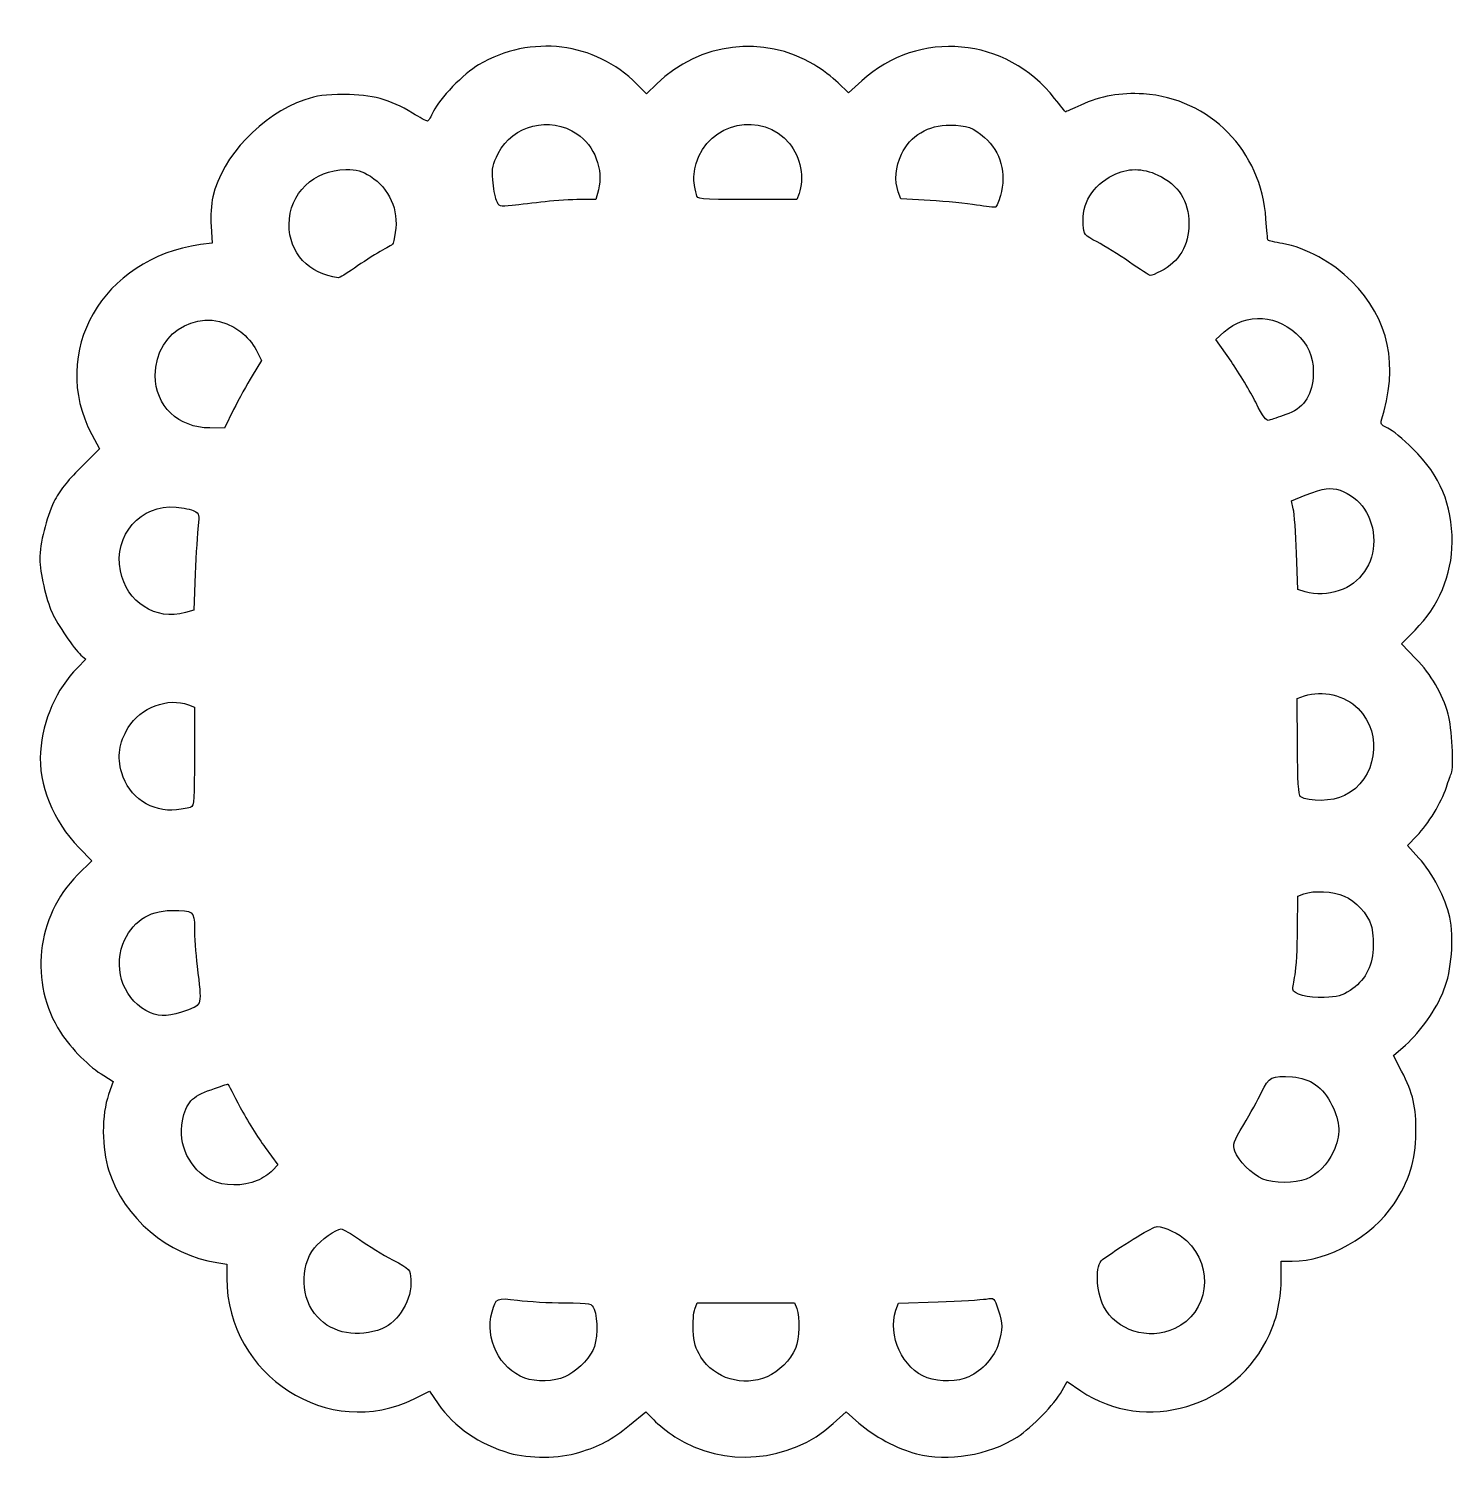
# Model space of a CAD drawing. Header units: centimetres. Extents: x -12.6 to 3.7, y -13.4 to 3.1.
import ezdxf

# ---------------------------------------------------------------- set-up
doc = ezdxf.new("R2010")
doc.units = ezdxf.units.CM
doc.header["$MEASUREMENT"] = 0
doc.layers.add('Layer 1', color=7, linetype='Continuous')

msp = doc.modelspace()

# ---------------------------------------------------------------- linework, layer by layer
at = {"layer": 'Layer 1'}
for points, knots in [([(-7.10979, -13.18746), (-7.4535, -13.08899), (-7.74235, -12.88904), (-7.9259, -12.62252), (-7.9259, -12.62252), (-7.9259, -12.62252), (-8.02645, -12.47653), (-8.02645, -12.47653), (-8.02645, -12.47653), (-8.02645, -12.47653), (-8.20201, -12.56486), (-8.20201, -12.56486), (-8.20201, -12.56486), (-9.17558, -13.05469), (-10.34725, -12.30106), (-10.35042, -11.18297), (-10.35042, -11.18297), (-10.35042, -11.18297), (-10.35088, -11.02099), (-10.35088, -11.02099), (-10.35088, -11.02099), (-10.35088, -11.02099), (-10.46333, -11.00365), (-10.46333, -11.00365), (-10.46333, -11.00365), (-11.03047, -10.91617), (-11.52536, -10.49588), (-11.70242, -9.95133), (-11.70242, -9.95133), (-11.78568, -9.69526), (-11.78701, -9.30442), (-11.70538, -9.07755), (-11.70538, -9.07755), (-11.70538, -9.07755), (-11.65115, -8.92681), (-11.65115, -8.92681), (-11.65115, -8.92681), (-11.65115, -8.92681), (-11.76169, -8.86122), (-11.76169, -8.86122), (-11.76169, -8.86122), (-11.92198, -8.7661), (-12.13523, -8.55184), (-12.25677, -8.3638), (-12.25677, -8.3638), (-12.62059, -7.80091), (-12.53783, -7.03706), (-12.06137, -6.56009), (-12.06137, -6.56009), (-12.06137, -6.56009), (-11.89869, -6.39725), (-11.89869, -6.39725), (-11.89869, -6.39725), (-11.89869, -6.39725), (-12.04421, -6.2485), (-12.04421, -6.2485), (-12.04421, -6.2485), (-12.34278, -5.94332), (-12.5139, -5.51863), (-12.48633, -5.15123), (-12.48633, -5.15123), (-12.45843, -4.77927), (-12.3058, -4.43082), (-12.06273, -4.18416), (-12.06273, -4.18416), (-12.06273, -4.18416), (-11.96772, -4.08773), (-11.96772, -4.08773), (-11.96772, -4.08773), (-11.96772, -4.08773), (-12.02233, -4.03864), (-12.02233, -4.03864), (-12.02233, -4.03864), (-12.10326, -3.96588), (-12.29222, -3.68918), (-12.35399, -3.55298), (-12.35399, -3.55298), (-12.42258, -3.40172), (-12.49414, -3.087), (-12.49354, -2.93921), (-12.49354, -2.93921), (-12.49281, -2.75677), (-12.42163, -2.46868), (-12.33142, -2.28298), (-12.33142, -2.28298), (-12.2724, -2.16148), (-12.18373, -2.04728), (-12.02937, -1.89396), (-12.02937, -1.89396), (-12.02937, -1.89396), (-11.81087, -1.67692), (-11.81087, -1.67692), (-11.81087, -1.67692), (-11.81087, -1.67692), (-11.89896, -1.51031), (-11.89896, -1.51031), (-11.89896, -1.51031), (-12.39512, -0.57191), (-11.77337, 0.51371), (-10.65263, 0.66589), (-10.65263, 0.66589), (-10.65263, 0.66589), (-10.51782, 0.6842), (-10.51782, 0.6842), (-10.51782, 0.6842), (-10.51782, 0.6842), (-10.53026, 0.87795), (-10.53026, 0.87795), (-10.53026, 0.87795), (-10.53726, 0.98709), (-10.52828, 1.13358), (-10.5097, 1.21337), (-10.5097, 1.21337), (-10.40069, 1.68147), (-9.95313, 2.1541), (-9.45633, 2.32576), (-9.45633, 2.32576), (-9.31513, 2.37455), (-9.22311, 2.38692), (-9.0015, 2.38692), (-9.0015, 2.38692), (-8.6848, 2.38692), (-8.48299, 2.33191), (-8.22108, 2.17419), (-8.22108, 2.17419), (-8.13746, 2.12384), (-8.06039, 2.08265), (-8.04982, 2.08265), (-8.04982, 2.08265), (-8.03924, 2.08265), (-8.00794, 2.13325), (-7.98026, 2.19509), (-7.98026, 2.19509), (-7.91829, 2.33357), (-7.62906, 2.63115), (-7.46249, 2.72782), (-7.46249, 2.72782), (-6.85852, 3.07834), (-6.13102, 2.98948), (-5.6477, 2.50617), (-5.6477, 2.50617), (-5.6477, 2.50617), (-5.53647, 2.39494), (-5.53647, 2.39494), (-5.53647, 2.39494), (-5.53647, 2.39494), (-5.41954, 2.50873), (-5.41954, 2.50873), (-5.41954, 2.50873), (-4.93138, 2.98376), (-4.19186, 3.07466), (-3.61723, 2.73026), (-3.61723, 2.73026), (-3.52992, 2.67793), (-3.4049, 2.58323), (-3.33942, 2.51981), (-3.33942, 2.51981), (-3.33942, 2.51981), (-3.22036, 2.40451), (-3.22036, 2.40451), (-3.22036, 2.40451), (-3.22036, 2.40451), (-3.06767, 2.54446), (-3.06767, 2.54446), (-3.06767, 2.54446), (-2.41742, 3.14046), (-1.40536, 3.04783), (-0.85734, 2.34215), (-0.85734, 2.34215), (-0.79171, 2.25763), (-0.73562, 2.18848), (-0.73269, 2.18848), (-0.73269, 2.18848), (-0.72976, 2.18848), (-0.65112, 2.22305), (-0.55794, 2.2653), (-0.55794, 2.2653), (-0.32704, 2.37), (-0.10099, 2.41033), (0.1608, 2.39355), (0.1608, 2.39355), (0.92304, 2.34468), (1.51545, 1.74025), (1.56556, 0.96029), (1.56556, 0.96029), (1.57385, 0.83123), (1.58492, 0.72136), (1.59016, 0.71613), (1.59016, 0.71613), (1.59539, 0.71089), (1.67007, 0.69393), (1.75612, 0.67843), (1.75612, 0.67843), (2.02573, 0.62987), (2.33067, 0.46325), (2.54841, 0.24551), (2.54841, 0.24551), (2.97925, -0.18533), (3.09204, -0.71886), (2.88771, -1.3595), (2.88771, -1.3595), (2.87839, -1.38874), (2.90134, -1.41287), (2.96225, -1.43786), (2.96225, -1.43786), (3.01066, -1.45772), (3.14101, -1.56445), (3.25192, -1.67503), (3.25192, -1.67503), (3.56623, -1.98842), (3.70153, -2.3109), (3.70077, -2.74479), (3.70077, -2.74479), (3.70011, -3.11768), (3.54516, -3.48503), (3.27529, -3.75349), (3.27529, -3.75349), (3.27529, -3.75349), (3.11917, -3.90879), (3.11917, -3.90879), (3.11917, -3.90879), (3.11917, -3.90879), (3.28625, -4.08185), (3.28625, -4.08185), (3.28625, -4.08185), (3.46208, -4.26397), (3.58667, -4.47823), (3.65647, -4.71853), (3.65647, -4.71853), (3.69615, -4.8551), (3.72241, -5.34311), (3.69284, -5.39442), (3.69284, -5.39442), (3.68527, -5.40755), (3.65919, -5.47926), (3.63488, -5.55379), (3.63488, -5.55379), (3.57638, -5.73309), (3.42992, -5.97404), (3.29598, -6.11131), (3.29598, -6.11131), (3.29598, -6.11131), (3.18773, -6.22226), (3.18773, -6.22226), (3.18773, -6.22226), (3.18773, -6.22226), (3.31948, -6.36642), (3.31948, -6.36642), (3.31948, -6.36642), (3.47062, -6.53178), (3.62952, -6.83481), (3.67391, -7.04234), (3.67391, -7.04234), (3.72474, -7.27994), (3.69421, -7.6625), (3.60714, -7.87891), (3.60714, -7.87891), (3.51392, -8.11059), (3.34338, -8.35422), (3.16548, -8.50984), (3.16548, -8.50984), (3.16548, -8.50984), (3.02867, -8.62952), (3.02867, -8.62952), (3.02867, -8.62952), (3.02867, -8.62952), (3.12166, -8.80984), (3.12166, -8.80984), (3.12166, -8.80984), (3.25461, -9.06764), (3.28878, -9.21538), (3.28579, -9.51933), (3.28579, -9.51933), (3.28274, -9.82854), (3.20537, -10.07818), (3.03461, -10.32979), (3.03461, -10.32979), (2.77703, -10.70933), (2.28306, -10.98777), (1.86731, -10.98777), (1.86731, -10.98777), (1.86731, -10.98777), (1.74058, -10.98777), (1.74058, -10.98777), (1.74058, -10.98777), (1.74058, -10.98777), (1.74058, -11.16812), (1.74058, -11.16812), (1.74058, -11.16812), (1.74058, -11.41488), (1.69708, -11.62963), (1.60672, -11.8289), (1.60672, -11.8289), (1.22843, -12.66321), (0.17858, -12.97659), (-0.55671, -12.47468), (-0.55671, -12.47468), (-0.55671, -12.47468), (-0.71284, -12.36811), (-0.71284, -12.36811), (-0.71284, -12.36811), (-0.71284, -12.36811), (-0.77151, -12.47251), (-0.77151, -12.47251), (-0.77151, -12.47251), (-0.86092, -12.6316), (-1.11186, -12.88999), (-1.28756, -13.0039), (-1.28756, -13.0039), (-1.6078, -13.21152), (-2.08515, -13.29169), (-2.43984, -13.19742), (-2.43984, -13.19742), (-2.66072, -13.13872), (-2.9392, -12.99033), (-3.10107, -12.84507), (-3.10107, -12.84507), (-3.10107, -12.84507), (-3.24637, -12.71469), (-3.24637, -12.71469), (-3.24637, -12.71469), (-3.24637, -12.71469), (-3.39625, -12.85032), (-3.39625, -12.85032), (-3.39625, -12.85032), (-3.89114, -13.29817), (-4.6564, -13.36151), (-5.21063, -13.0005), (-5.21063, -13.0005), (-5.2947, -12.94573), (-5.40412, -12.85886), (-5.45379, -12.80745), (-5.45379, -12.80745), (-5.45379, -12.80745), (-5.5441, -12.71397), (-5.5441, -12.71397), (-5.5441, -12.71397), (-5.5441, -12.71397), (-5.7316, -12.86658), (-5.7316, -12.86658), (-5.7316, -12.86658), (-5.9477, -13.04245), (-6.05949, -13.10296), (-6.31215, -13.18083), (-6.31215, -13.18083), (-6.5378, -13.25037), (-6.88028, -13.25321), (-7.10979, -13.18746)], [0, 0, 0, 0, 0.01136364, 0.01136364, 0.01136364, 0.01136364, 0.02272727, 0.02272727, 0.02272727, 0.02272727, 0.03409091, 0.03409091, 0.03409091, 0.03409091, 0.04545455, 0.04545455, 0.04545455, 0.04545455, 0.05681818, 0.05681818, 0.05681818, 0.05681818, 0.06818182, 0.06818182, 0.06818182, 0.06818182, 0.07954545, 0.07954545, 0.07954545, 0.07954545, 0.09090909, 0.09090909, 0.09090909, 0.09090909, 0.10227273, 0.10227273, 0.10227273, 0.10227273, 0.11363636, 0.11363636, 0.11363636, 0.11363636, 0.125, 0.125, 0.125, 0.125, 0.13636364, 0.13636364, 0.13636364, 0.13636364, 0.14772727, 0.14772727, 0.14772727, 0.14772727, 0.15909091, 0.15909091, 0.15909091, 0.15909091, 0.17045455, 0.17045455, 0.17045455, 0.17045455, 0.18181818, 0.18181818, 0.18181818, 0.18181818, 0.19318182, 0.19318182, 0.19318182, 0.19318182, 0.20454545, 0.20454545, 0.20454545, 0.20454545, 0.21590909, 0.21590909, 0.21590909, 0.21590909, 0.22727273, 0.22727273, 0.22727273, 0.22727273, 0.23863636, 0.23863636, 0.23863636, 0.23863636, 0.25, 0.25, 0.25, 0.25, 0.26136364, 0.26136364, 0.26136364, 0.26136364, 0.27272727, 0.27272727, 0.27272727, 0.27272727, 0.28409091, 0.28409091, 0.28409091, 0.28409091, 0.29545455, 0.29545455, 0.29545455, 0.29545455, 0.30681818, 0.30681818, 0.30681818, 0.30681818, 0.31818182, 0.31818182, 0.31818182, 0.31818182, 0.32954545, 0.32954545, 0.32954545, 0.32954545, 0.34090909, 0.34090909, 0.34090909, 0.34090909, 0.35227273, 0.35227273, 0.35227273, 0.35227273, 0.36363636, 0.36363636, 0.36363636, 0.36363636, 0.375, 0.375, 0.375, 0.375, 0.38636364, 0.38636364, 0.38636364, 0.38636364, 0.39772727, 0.39772727, 0.39772727, 0.39772727, 0.40909091, 0.40909091, 0.40909091, 0.40909091, 0.42045455, 0.42045455, 0.42045455, 0.42045455, 0.43181818, 0.43181818, 0.43181818, 0.43181818, 0.44318182, 0.44318182, 0.44318182, 0.44318182, 0.45454545, 0.45454545, 0.45454545, 0.45454545, 0.46590909, 0.46590909, 0.46590909, 0.46590909, 0.47727273, 0.47727273, 0.47727273, 0.47727273, 0.48863636, 0.48863636, 0.48863636, 0.48863636, 0.5, 0.5, 0.5, 0.5, 0.51136364, 0.51136364, 0.51136364, 0.51136364, 0.52272727, 0.52272727, 0.52272727, 0.52272727, 0.53409091, 0.53409091, 0.53409091, 0.53409091, 0.54545455, 0.54545455, 0.54545455, 0.54545455, 0.55681818, 0.55681818, 0.55681818, 0.55681818, 0.56818182, 0.56818182, 0.56818182, 0.56818182, 0.57954545, 0.57954545, 0.57954545, 0.57954545, 0.59090909, 0.59090909, 0.59090909, 0.59090909, 0.60227273, 0.60227273, 0.60227273, 0.60227273, 0.61363636, 0.61363636, 0.61363636, 0.61363636, 0.625, 0.625, 0.625, 0.625, 0.63636364, 0.63636364, 0.63636364, 0.63636364, 0.64772727, 0.64772727, 0.64772727, 0.64772727, 0.65909091, 0.65909091, 0.65909091, 0.65909091, 0.67045455, 0.67045455, 0.67045455, 0.67045455, 0.68181818, 0.68181818, 0.68181818, 0.68181818, 0.69318182, 0.69318182, 0.69318182, 0.69318182, 0.70454545, 0.70454545, 0.70454545, 0.70454545, 0.71590909, 0.71590909, 0.71590909, 0.71590909, 0.72727273, 0.72727273, 0.72727273, 0.72727273, 0.73863636, 0.73863636, 0.73863636, 0.73863636, 0.75, 0.75, 0.75, 0.75, 0.76136364, 0.76136364, 0.76136364, 0.76136364, 0.77272727, 0.77272727, 0.77272727, 0.77272727, 0.78409091, 0.78409091, 0.78409091, 0.78409091, 0.79545455, 0.79545455, 0.79545455, 0.79545455, 0.80681818, 0.80681818, 0.80681818, 0.80681818, 0.81818182, 0.81818182, 0.81818182, 0.81818182, 0.82954545, 0.82954545, 0.82954545, 0.82954545, 0.84090909, 0.84090909, 0.84090909, 0.84090909, 0.85227273, 0.85227273, 0.85227273, 0.85227273, 0.86363636, 0.86363636, 0.86363636, 0.86363636, 0.875, 0.875, 0.875, 0.875, 0.88636364, 0.88636364, 0.88636364, 0.88636364, 0.89772727, 0.89772727, 0.89772727, 0.89772727, 0.90909091, 0.90909091, 0.90909091, 0.90909091, 0.92045455, 0.92045455, 0.92045455, 0.92045455, 0.93181818, 0.93181818, 0.93181818, 0.93181818, 0.94318182, 0.94318182, 0.94318182, 0.94318182, 0.95454545, 0.95454545, 0.95454545, 0.95454545, 0.96590909, 0.96590909, 0.96590909, 0.96590909, 0.97727273, 0.97727273, 0.97727273, 0.97727273, 1, 1, 1, 1]), ([(-3.78856, 1.25093), (-3.72403, 1.42065), (-3.7718, 1.6736), (-3.89706, 1.82545), (-3.89706, 1.82545), (-4.20859, 2.20311), (-4.82899, 2.07049), (-4.96669, 1.5968), (-4.96669, 1.5968), (-4.98973, 1.51756), (-5.00136, 1.41884), (-4.99255, 1.37742), (-4.99255, 1.37742), (-4.98373, 1.33601), (-4.97108, 1.27534), (-4.96444, 1.2426), (-4.96444, 1.2426), (-4.95237, 1.18308), (-4.95223, 1.18307), (-4.38337, 1.18307), (-4.38337, 1.18307), (-4.38337, 1.18307), (-3.81436, 1.18307), (-3.81436, 1.18307), (-3.81436, 1.18307), (-3.81436, 1.18307), (-3.78856, 1.25093), (-3.78856, 1.25093)], [0, 0, 0, 0, 0.125, 0.125, 0.125, 0.125, 0.25, 0.25, 0.25, 0.25, 0.375, 0.375, 0.375, 0.375, 0.5, 0.5, 0.5, 0.5, 0.625, 0.625, 0.625, 0.625, 0.75, 0.75, 0.75, 0.75, 1, 1, 1, 1]), ([(-6.69963, 1.1578), (-6.57594, 1.17118), (-6.39482, 1.18234), (-6.29716, 1.1826), (-6.29716, 1.1826), (-6.29716, 1.1826), (-6.11958, 1.18307), (-6.11958, 1.18307), (-6.11958, 1.18307), (-6.11958, 1.18307), (-6.08866, 1.29551), (-6.08866, 1.29551), (-6.08866, 1.29551), (-6.02653, 1.52144), (-6.13481, 1.8038), (-6.33471, 1.93712), (-6.33471, 1.93712), (-6.64588, 2.14465), (-7.06902, 2.03917), (-7.23753, 1.71207), (-7.23753, 1.71207), (-7.30209, 1.58675), (-7.31068, 1.54482), (-7.29984, 1.40796), (-7.29984, 1.40796), (-7.29292, 1.32065), (-7.27379, 1.21487), (-7.25733, 1.17289), (-7.25733, 1.17289), (-7.22785, 1.09772), (-7.22511, 1.09685), (-7.07596, 1.11502), (-7.07596, 1.11502), (-6.99267, 1.12517), (-6.82332, 1.14442), (-6.69963, 1.1578)], [0, 0, 0, 0, 0.1, 0.1, 0.1, 0.1, 0.2, 0.2, 0.2, 0.2, 0.3, 0.3, 0.3, 0.3, 0.4, 0.4, 0.4, 0.4, 0.5, 0.5, 0.5, 0.5, 0.6, 0.6, 0.6, 0.6, 0.7, 0.7, 0.7, 0.7, 0.8, 0.8, 0.8, 0.8, 1, 1, 1, 1]), ([(-1.47837, 1.2305), (-1.40544, 1.4773), (-1.47544, 1.73244), (-1.6607, 1.8951), (-1.6607, 1.8951), (-1.78843, 2.00726), (-1.86494, 2.03469), (-2.05619, 2.03694), (-2.05619, 2.03694), (-2.30468, 2.03985), (-2.5163, 1.91278), (-2.61462, 1.70164), (-2.61462, 1.70164), (-2.68194, 1.55706), (-2.695, 1.39859), (-2.65019, 1.27005), (-2.65019, 1.27005), (-2.65019, 1.27005), (-2.62242, 1.19038), (-2.62242, 1.19038), (-2.62242, 1.19038), (-2.62242, 1.19038), (-2.28639, 1.17114), (-2.28639, 1.17114), (-2.28639, 1.17114), (-2.10157, 1.16055), (-1.86106, 1.13732), (-1.75192, 1.11951), (-1.75192, 1.11951), (-1.64278, 1.1017), (-1.54486, 1.09136), (-1.53433, 1.09654), (-1.53433, 1.09654), (-1.52379, 1.10172), (-1.49861, 1.16201), (-1.47837, 1.2305)], [0, 0, 0, 0, 0.1, 0.1, 0.1, 0.1, 0.2, 0.2, 0.2, 0.2, 0.3, 0.3, 0.3, 0.3, 0.4, 0.4, 0.4, 0.4, 0.5, 0.5, 0.5, 0.5, 0.6, 0.6, 0.6, 0.6, 0.7, 0.7, 0.7, 0.7, 0.8, 0.8, 0.8, 0.8, 1, 1, 1, 1]), ([(-8.8858, 0.39757), (-8.79664, 0.46032), (-8.66416, 0.5454), (-8.5914, 0.58665), (-8.5914, 0.58665), (-8.51864, 0.6279), (-8.45426, 0.66574), (-8.44834, 0.67075), (-8.44834, 0.67075), (-8.44241, 0.67575), (-8.42856, 0.73652), (-8.41756, 0.80578), (-8.41756, 0.80578), (-8.37639, 1.06486), (-8.48583, 1.31088), (-8.70372, 1.44906), (-8.70372, 1.44906), (-8.80539, 1.51354), (-8.85436, 1.52692), (-8.98684, 1.52644), (-8.98684, 1.52644), (-9.3517, 1.52512), (-9.63445, 1.25127), (-9.63592, 0.89779), (-9.63592, 0.89779), (-9.63727, 0.57372), (-9.40821, 0.32573), (-9.07101, 0.28619), (-9.07101, 0.28619), (-9.0583, 0.2847), (-8.97496, 0.33482), (-8.8858, 0.39757)], [0, 0, 0, 0, 0.11111111, 0.11111111, 0.11111111, 0.11111111, 0.22222222, 0.22222222, 0.22222222, 0.22222222, 0.33333333, 0.33333333, 0.33333333, 0.33333333, 0.44444444, 0.44444444, 0.44444444, 0.44444444, 0.55555556, 0.55555556, 0.55555556, 0.55555556, 0.66666667, 0.66666667, 0.66666667, 0.66666667, 0.77777778, 0.77777778, 0.77777778, 0.77777778, 1, 1, 1, 1]), ([(0.35919, 0.36043), (0.56971, 0.46872), (0.68225, 0.65851), (0.68225, 0.90525), (0.68225, 0.90525), (0.68225, 1.16768), (0.5655, 1.3503), (0.32506, 1.46397), (0.32506, 1.46397), (0.1495, 1.54696), (-0.02191, 1.5465), (-0.18752, 1.46258), (-0.18752, 1.46258), (-0.4249, 1.34229), (-0.54819, 1.13768), (-0.53024, 0.89381), (-0.53024, 0.89381), (-0.52191, 0.78062), (-0.5163, 0.77374), (-0.36973, 0.6968), (-0.36973, 0.6968), (-0.28619, 0.65295), (-0.1195, 0.54897), (0.00069, 0.46573), (0.00069, 0.46573), (0.12089, 0.38249), (0.22863, 0.31338), (0.24012, 0.31216), (0.24012, 0.31216), (0.25162, 0.31094), (0.3052, 0.33266), (0.35919, 0.36043)], [0, 0, 0, 0, 0.11111111, 0.11111111, 0.11111111, 0.11111111, 0.22222222, 0.22222222, 0.22222222, 0.22222222, 0.33333333, 0.33333333, 0.33333333, 0.33333333, 0.44444444, 0.44444444, 0.44444444, 0.44444444, 0.55555556, 0.55555556, 0.55555556, 0.55555556, 0.66666667, 0.66666667, 0.66666667, 0.66666667, 0.77777778, 0.77777778, 0.77777778, 0.77777778, 1, 1, 1, 1]), ([(-10.27146, -1.22455), (-10.2129, -1.10808), (-10.1167, -0.9339), (-10.05768, -0.83748), (-10.05768, -0.83748), (-10.05768, -0.83748), (-9.95038, -0.66217), (-9.95038, -0.66217), (-9.95038, -0.66217), (-9.95038, -0.66217), (-10.01317, -0.54016), (-10.01317, -0.54016), (-10.01317, -0.54016), (-10.0477, -0.47306), (-10.12641, -0.37967), (-10.18807, -0.33264), (-10.18807, -0.33264), (-10.60596, -0.0139), (-11.17271, -0.30286), (-11.17051, -0.83353), (-11.17051, -0.83353), (-11.16905, -1.18355), (-10.90761, -1.43445), (-10.543, -1.43573), (-10.543, -1.43573), (-10.543, -1.43573), (-10.37793, -1.43631), (-10.37793, -1.43631), (-10.37793, -1.43631), (-10.37793, -1.43631), (-10.27146, -1.22455), (-10.27146, -1.22455)], [0, 0, 0, 0, 0.11111111, 0.11111111, 0.11111111, 0.11111111, 0.22222222, 0.22222222, 0.22222222, 0.22222222, 0.33333333, 0.33333333, 0.33333333, 0.33333333, 0.44444444, 0.44444444, 0.44444444, 0.44444444, 0.55555556, 0.55555556, 0.55555556, 0.55555556, 0.66666667, 0.66666667, 0.66666667, 0.66666667, 0.77777778, 0.77777778, 0.77777778, 0.77777778, 1, 1, 1, 1]), ([(1.7935, -1.28308), (1.98967, -1.2155), (2.0896, -1.07915), (2.10566, -0.85717), (2.10566, -0.85717), (2.1198, -0.66165), (2.07802, -0.5325), (1.95747, -0.39906), (1.95747, -0.39906), (1.71797, -0.13396), (1.33689, -0.10573), (1.08717, -0.33459), (1.08717, -0.33459), (1.08717, -0.33459), (0.99288, -0.421), (0.99288, -0.421), (0.99288, -0.421), (0.99288, -0.421), (1.16517, -0.67068), (1.16517, -0.67068), (1.16517, -0.67068), (1.25993, -0.80801), (1.38722, -1.0198), (1.44805, -1.14131), (1.44805, -1.14131), (1.53402, -1.31307), (1.56858, -1.35902), (1.60331, -1.34773), (1.60331, -1.34773), (1.62787, -1.33975), (1.71346, -1.31066), (1.7935, -1.28308)], [0, 0, 0, 0, 0.11111111, 0.11111111, 0.11111111, 0.11111111, 0.22222222, 0.22222222, 0.22222222, 0.22222222, 0.33333333, 0.33333333, 0.33333333, 0.33333333, 0.44444444, 0.44444444, 0.44444444, 0.44444444, 0.55555556, 0.55555556, 0.55555556, 0.55555556, 0.66666667, 0.66666667, 0.66666667, 0.66666667, 0.77777778, 0.77777778, 0.77777778, 0.77777778, 1, 1, 1, 1]), ([(2.40675, -3.30043), (2.64464, -3.21937), (2.80366, -2.99011), (2.80242, -2.72998), (2.80242, -2.72998), (2.80112, -2.45787), (2.64703, -2.22717), (2.41554, -2.15078), (2.41554, -2.15078), (2.30265, -2.11352), (2.23554, -2.12311), (2.01709, -2.20774), (2.01709, -2.20774), (2.01709, -2.20774), (1.85704, -2.26975), (1.85704, -2.26975), (1.85704, -2.26975), (1.85704, -2.26975), (1.87909, -2.36235), (1.87909, -2.36235), (1.87909, -2.36235), (1.89122, -2.41328), (1.90838, -2.64258), (1.91722, -2.87189), (1.91722, -2.87189), (1.91722, -2.87189), (1.93331, -3.28883), (1.93331, -3.28883), (1.93331, -3.28883), (1.93331, -3.28883), (2.01554, -3.31268), (2.01554, -3.31268), (2.01554, -3.31268), (2.14227, -3.34945), (2.27511, -3.34529), (2.40675, -3.30043)], [0, 0, 0, 0, 0.1, 0.1, 0.1, 0.1, 0.2, 0.2, 0.2, 0.2, 0.3, 0.3, 0.3, 0.3, 0.4, 0.4, 0.4, 0.4, 0.5, 0.5, 0.5, 0.5, 0.6, 0.6, 0.6, 0.6, 0.7, 0.7, 0.7, 0.7, 0.8, 0.8, 0.8, 0.8, 1, 1, 1, 1]), ([(-10.82465, -3.55273), (-10.82465, -3.55273), (-10.72958, -3.52632), (-10.72958, -3.52632), (-10.72958, -3.52632), (-10.72958, -3.52632), (-10.71246, -3.1097), (-10.71246, -3.1097), (-10.71246, -3.1097), (-10.70305, -2.88056), (-10.68777, -2.6318), (-10.6785, -2.5569), (-10.6785, -2.5569), (-10.66326, -2.43373), (-10.66737, -2.41767), (-10.72148, -2.38871), (-10.72148, -2.38871), (-10.75439, -2.3711), (-10.84861, -2.35059), (-10.93087, -2.34313), (-10.93087, -2.34313), (-11.33612, -2.30638), (-11.65218, -2.66674), (-11.57067, -3.07262), (-11.57067, -3.07262), (-11.49788, -3.43505), (-11.16718, -3.64788), (-10.82465, -3.55273)], [0, 0, 0, 0, 0.125, 0.125, 0.125, 0.125, 0.25, 0.25, 0.25, 0.25, 0.375, 0.375, 0.375, 0.375, 0.5, 0.5, 0.5, 0.5, 0.625, 0.625, 0.625, 0.625, 0.75, 0.75, 0.75, 0.75, 1, 1, 1, 1]), ([(2.46818, -5.64971), (2.83413, -5.46978), (2.91615, -4.94587), (2.62411, -4.65383), (2.62411, -4.65383), (2.46859, -4.49831), (2.21156, -4.43749), (2.0087, -4.50821), (2.0087, -4.50821), (2.0087, -4.50821), (1.92496, -4.5374), (1.92496, -4.5374), (1.92496, -4.5374), (1.92496, -4.5374), (1.9275, -5.09005), (1.9275, -5.09005), (1.9275, -5.09005), (1.92926, -5.47141), (1.93936, -5.64845), (1.96009, -5.66126), (1.96009, -5.66126), (2.06328, -5.72503), (2.3272, -5.71903), (2.46818, -5.64971)], [0, 0, 0, 0, 0.14285714, 0.14285714, 0.14285714, 0.14285714, 0.28571429, 0.28571429, 0.28571429, 0.28571429, 0.42857143, 0.42857143, 0.42857143, 0.42857143, 0.57142857, 0.57142857, 0.57142857, 0.57142857, 0.71428571, 0.71428571, 0.71428571, 0.71428571, 1, 1, 1, 1]), ([(-10.76066, -5.78492), (-10.72751, -5.7722), (-10.72129, -5.68038), (-10.72129, -5.20314), (-10.72129, -5.20314), (-10.72129, -5.20314), (-10.72129, -4.63646), (-10.72129, -4.63646), (-10.72129, -4.63646), (-10.72129, -4.63646), (-10.78916, -4.61065), (-10.78916, -4.61065), (-10.78916, -4.61065), (-11.0244, -4.52122), (-11.34066, -4.64056), (-11.47905, -4.87098), (-11.47905, -4.87098), (-11.58728, -5.05119), (-11.60916, -5.2007), (-11.5547, -5.38804), (-11.5547, -5.38804), (-11.47342, -5.66761), (-11.21201, -5.84459), (-10.92602, -5.81366), (-10.92602, -5.81366), (-10.85672, -5.80616), (-10.78231, -5.79323), (-10.76066, -5.78492)], [0, 0, 0, 0, 0.125, 0.125, 0.125, 0.125, 0.25, 0.25, 0.25, 0.25, 0.375, 0.375, 0.375, 0.375, 0.5, 0.5, 0.5, 0.5, 0.625, 0.625, 0.625, 0.625, 0.75, 0.75, 0.75, 0.75, 1, 1, 1, 1]), ([(2.52994, -7.88496), (2.69706, -7.77436), (2.7812, -7.62356), (2.79398, -7.41169), (2.79398, -7.41169), (2.79989, -7.31378), (2.79035, -7.1923), (2.7725, -7.13823), (2.7725, -7.13823), (2.72839, -7.00455), (2.59608, -6.8612), (2.46213, -6.80195), (2.46213, -6.80195), (2.33871, -6.74735), (2.11005, -6.7349), (2.00143, -6.77686), (2.00143, -6.77686), (2.00143, -6.77686), (1.93155, -6.80385), (1.93155, -6.80385), (1.93155, -6.80385), (1.93155, -6.80385), (1.92884, -7.18476), (1.92884, -7.18476), (1.92884, -7.18476), (1.92734, -7.39426), (1.91414, -7.62884), (1.8995, -7.70606), (1.8995, -7.70606), (1.88485, -7.78327), (1.87287, -7.8573), (1.87287, -7.87057), (1.87287, -7.87057), (1.87287, -7.92596), (2.04853, -7.97206), (2.23244, -7.96495), (2.23244, -7.96495), (2.38533, -7.95903), (2.44037, -7.94423), (2.52994, -7.88496)], [0, 0, 0, 0, 0.09090909, 0.09090909, 0.09090909, 0.09090909, 0.18181818, 0.18181818, 0.18181818, 0.18181818, 0.27272727, 0.27272727, 0.27272727, 0.27272727, 0.36363636, 0.36363636, 0.36363636, 0.36363636, 0.45454545, 0.45454545, 0.45454545, 0.45454545, 0.54545455, 0.54545455, 0.54545455, 0.54545455, 0.63636364, 0.63636364, 0.63636364, 0.63636364, 0.72727273, 0.72727273, 0.72727273, 0.72727273, 0.81818182, 0.81818182, 0.81818182, 0.81818182, 1, 1, 1, 1]), ([(-10.80067, -8.10919), (-10.63196, -8.0457), (-10.63624, -8.06503), (-10.6896, -7.60668), (-10.6896, -7.60668), (-10.70703, -7.45695), (-10.72129, -7.25891), (-10.72129, -7.16659), (-10.72129, -7.16659), (-10.72129, -6.9737), (-10.73063, -6.96666), (-10.98588, -6.96704), (-10.98588, -6.96704), (-11.24846, -6.96744), (-11.44593, -7.10505), (-11.54029, -7.35338), (-11.54029, -7.35338), (-11.65797, -7.66308), (-11.51848, -8.01094), (-11.224, -8.14215), (-11.224, -8.14215), (-11.11279, -8.19171), (-10.99568, -8.18259), (-10.80067, -8.10919)], [0, 0, 0, 0, 0.14285714, 0.14285714, 0.14285714, 0.14285714, 0.28571429, 0.28571429, 0.28571429, 0.28571429, 0.42857143, 0.42857143, 0.42857143, 0.42857143, 0.57142857, 0.57142857, 0.57142857, 0.57142857, 0.71428571, 0.71428571, 0.71428571, 0.71428571, 1, 1, 1, 1]), ([(2.02586, -10.04709), (2.16286, -9.98987), (2.26566, -9.88608), (2.33898, -9.731), (2.33898, -9.731), (2.42616, -9.54659), (2.42154, -9.39432), (2.32287, -9.19944), (2.32287, -9.19944), (2.2171, -8.99054), (2.07744, -8.89102), (1.86887, -8.87593), (1.86887, -8.87593), (1.63336, -8.8589), (1.59837, -8.87606), (1.51517, -9.04938), (1.51517, -9.04938), (1.47492, -9.13323), (1.38328, -9.30019), (1.31152, -9.42041), (1.31152, -9.42041), (1.19056, -9.62305), (1.18315, -9.64535), (1.20987, -9.72633), (1.20987, -9.72633), (1.24509, -9.83305), (1.4037, -9.99203), (1.52891, -10.04611), (1.52891, -10.04611), (1.64999, -10.09841), (1.90181, -10.09891), (2.02586, -10.04709)], [0, 0, 0, 0, 0.11111111, 0.11111111, 0.11111111, 0.11111111, 0.22222222, 0.22222222, 0.22222222, 0.22222222, 0.33333333, 0.33333333, 0.33333333, 0.33333333, 0.44444444, 0.44444444, 0.44444444, 0.44444444, 0.55555556, 0.55555556, 0.55555556, 0.55555556, 0.66666667, 0.66666667, 0.66666667, 0.66666667, 0.77777778, 0.77777778, 0.77777778, 0.77777778, 1, 1, 1, 1]), ([(-10.0025, -10.06492), (-9.93945, -10.03756), (-9.86011, -9.98517), (-9.82619, -9.94849), (-9.82619, -9.94849), (-9.82619, -9.94849), (-9.76452, -9.88179), (-9.76452, -9.88179), (-9.76452, -9.88179), (-9.76452, -9.88179), (-9.91072, -9.68409), (-9.91072, -9.68409), (-9.91072, -9.68409), (-9.99113, -9.57536), (-10.11911, -9.36879), (-10.19512, -9.22505), (-10.19512, -9.22505), (-10.27113, -9.08131), (-10.33459, -8.96142), (-10.33615, -8.95863), (-10.33615, -8.95863), (-10.33771, -8.95583), (-10.42543, -8.98436), (-10.53109, -9.02202), (-10.53109, -9.02202), (-10.75329, -9.10122), (-10.8146, -9.16813), (-10.85875, -9.37962), (-10.85875, -9.37962), (-10.91492, -9.64863), (-10.7747, -9.93756), (-10.52892, -10.05921), (-10.52892, -10.05921), (-10.38532, -10.1303), (-10.15888, -10.13275), (-10.0025, -10.06492)], [0, 0, 0, 0, 0.1, 0.1, 0.1, 0.1, 0.2, 0.2, 0.2, 0.2, 0.3, 0.3, 0.3, 0.3, 0.4, 0.4, 0.4, 0.4, 0.5, 0.5, 0.5, 0.5, 0.6, 0.6, 0.6, 0.6, 0.7, 0.7, 0.7, 0.7, 0.8, 0.8, 0.8, 0.8, 1, 1, 1, 1]), ([(-8.57189, -11.76238), (-8.37686, -11.68495), (-8.22293, -11.42376), (-8.23907, -11.19765), (-8.23907, -11.19765), (-8.2474, -11.08092), (-8.24834, -11.07992), (-8.44868, -10.97265), (-8.44868, -10.97265), (-8.55936, -10.91339), (-8.7296, -10.8092), (-8.82698, -10.74112), (-8.82698, -10.74112), (-8.92436, -10.67305), (-9.01954, -10.61735), (-9.03848, -10.61735), (-9.03848, -10.61735), (-9.08962, -10.61735), (-9.28025, -10.7525), (-9.34394, -10.83391), (-9.34394, -10.83391), (-9.51639, -11.05436), (-9.50143, -11.42238), (-9.3117, -11.6271), (-9.3117, -11.6271), (-9.13456, -11.81824), (-8.84566, -11.87107), (-8.57189, -11.76238)], [0, 0, 0, 0, 0.125, 0.125, 0.125, 0.125, 0.25, 0.25, 0.25, 0.25, 0.375, 0.375, 0.375, 0.375, 0.5, 0.5, 0.5, 0.5, 0.625, 0.625, 0.625, 0.625, 0.75, 0.75, 0.75, 0.75, 1, 1, 1, 1]), ([(0.51995, -11.76057), (0.90848, -11.5821), (0.97935, -11.05834), (0.65634, -10.75267), (0.65634, -10.75267), (0.57559, -10.67626), (0.39982, -10.59227), (0.31899, -10.59147), (0.31899, -10.59147), (0.27099, -10.591), (-0.03621, -10.77613), (-0.30976, -10.97038), (-0.30976, -10.97038), (-0.39304, -11.02952), (-0.38489, -11.32965), (-0.29527, -11.50401), (-0.29527, -11.50401), (-0.15071, -11.78525), (0.2154, -11.90047), (0.51995, -11.76057)], [0, 0, 0, 0, 0.16666667, 0.16666667, 0.16666667, 0.16666667, 0.33333333, 0.33333333, 0.33333333, 0.33333333, 0.5, 0.5, 0.5, 0.5, 0.66666667, 0.66666667, 0.66666667, 0.66666667, 1, 1, 1, 1]), ([(-6.47415, -12.31409), (-6.35118, -12.25824), (-6.21475, -12.12987), (-6.15118, -12.01022), (-6.15118, -12.01022), (-6.09955, -11.91304), (-6.09141, -11.64466), (-6.1369, -11.53933), (-6.1369, -11.53933), (-6.16714, -11.46928), (-6.16798, -11.4691), (-6.47972, -11.46617), (-6.47972, -11.46617), (-6.6516, -11.46455), (-6.89238, -11.45092), (-7.01478, -11.43589), (-7.01478, -11.43589), (-7.26102, -11.40564), (-7.26112, -11.40569), (-7.30793, -11.56985), (-7.30793, -11.56985), (-7.3947, -11.87415), (-7.22256, -12.223), (-6.93413, -12.32738), (-6.93413, -12.32738), (-6.80203, -12.37518), (-6.59548, -12.36922), (-6.47415, -12.31409)], [0, 0, 0, 0, 0.125, 0.125, 0.125, 0.125, 0.25, 0.25, 0.25, 0.25, 0.375, 0.375, 0.375, 0.375, 0.5, 0.5, 0.5, 0.5, 0.625, 0.625, 0.625, 0.625, 0.75, 0.75, 0.75, 0.75, 1, 1, 1, 1]), ([(-4.15521, -12.31362), (-4.01762, -12.25363), (-3.88629, -12.1218), (-3.83024, -11.98742), (-3.83024, -11.98742), (-3.78408, -11.87675), (-3.77599, -11.63454), (-3.81501, -11.53189), (-3.81501, -11.53189), (-3.81501, -11.53189), (-3.84082, -11.46402), (-3.84082, -11.46402), (-3.84082, -11.46402), (-3.84082, -11.46402), (-4.39775, -11.46402), (-4.39775, -11.46402), (-4.39775, -11.46402), (-4.39775, -11.46402), (-4.95469, -11.46402), (-4.95469, -11.46402), (-4.95469, -11.46402), (-4.95469, -11.46402), (-4.98275, -11.53678), (-4.98275, -11.53678), (-4.98275, -11.53678), (-4.99819, -11.5768), (-5.00652, -11.68835), (-5.00127, -11.78468), (-5.00127, -11.78468), (-4.99377, -11.9224), (-4.97483, -11.98715), (-4.91261, -12.08778), (-4.91261, -12.08778), (-4.7611, -12.33285), (-4.42748, -12.43233), (-4.15521, -12.31362)], [0, 0, 0, 0, 0.1, 0.1, 0.1, 0.1, 0.2, 0.2, 0.2, 0.2, 0.3, 0.3, 0.3, 0.3, 0.4, 0.4, 0.4, 0.4, 0.5, 0.5, 0.5, 0.5, 0.6, 0.6, 0.6, 0.6, 0.7, 0.7, 0.7, 0.7, 0.8, 0.8, 0.8, 0.8, 1, 1, 1, 1]), ([(-1.84239, -12.3134), (-1.68535, -12.24208), (-1.5466, -12.08703), (-1.50031, -11.93114), (-1.50031, -11.93114), (-1.45016, -11.76229), (-1.4508, -11.71295), (-1.50534, -11.54409), (-1.50534, -11.54409), (-1.54966, -11.40685), (-1.55009, -11.40647), (-1.64425, -11.42189), (-1.64425, -11.42189), (-1.69619, -11.4304), (-1.94347, -11.44497), (-2.19375, -11.45426), (-2.19375, -11.45426), (-2.19375, -11.45426), (-2.64882, -11.47117), (-2.64882, -11.47117), (-2.64882, -11.47117), (-2.64882, -11.47117), (-2.67662, -11.55092), (-2.67662, -11.55092), (-2.67662, -11.55092), (-2.77722, -11.83951), (-2.59835, -12.2246), (-2.31714, -12.32484), (-2.31714, -12.32484), (-2.17335, -12.37611), (-1.96963, -12.37119), (-1.84239, -12.3134)], [0, 0, 0, 0, 0.11111111, 0.11111111, 0.11111111, 0.11111111, 0.22222222, 0.22222222, 0.22222222, 0.22222222, 0.33333333, 0.33333333, 0.33333333, 0.33333333, 0.44444444, 0.44444444, 0.44444444, 0.44444444, 0.55555556, 0.55555556, 0.55555556, 0.55555556, 0.66666667, 0.66666667, 0.66666667, 0.66666667, 0.77777778, 0.77777778, 0.77777778, 0.77777778, 1, 1, 1, 1])]:
    msp.add_open_spline(points, degree=3, knots=knots, dxfattribs=at)

doc.saveas('drawing.dxf')
